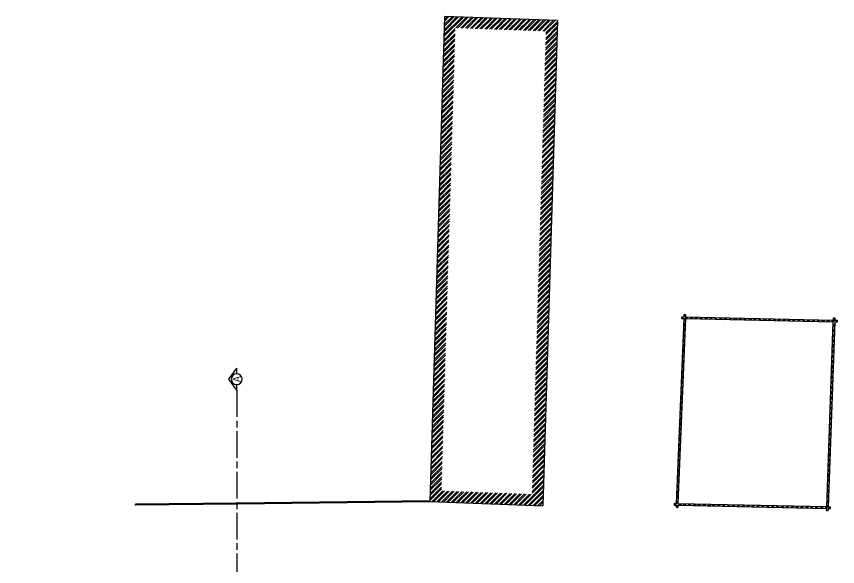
# Model space of a CAD drawing. Header units: metres. Extents: x -173 to 927, y -225 to 260.
# Drawn here: x 463.13 to 485.28, y 24.57 to 39.39 of the extents above; entities that cross this region are included whole.
import ezdxf
from ezdxf.enums import TextEntityAlignment as Align

# ---------------------------------------------------------------- set-up
doc = ezdxf.new("R2010")
doc.units = ezdxf.units.M
doc.header["$LTSCALE"] = 0.01
doc.linetypes.add('ACAD_ISO08W100', pattern=[36, 24, -3, 6, -3])
for name, color, linetype in [('Bordure bas', 5, 'Continuous'), ('Hachures', 250, 'Continuous'), ('Mur', 1, 'Continuous'), ('Trait de Coupe', 4, 'ACAD_ISO08W100')]:
    doc.layers.add(name, color=color, linetype=linetype)
doc.styles.add('Arial', font='arial.ttf')

# ---------------------------------------------------------------- blocks, each defined once
blk = doc.blocks.new('Trait de coupe-fleche')
at = {"layer": 'Trait de Coupe', "linetype": 'Continuous'}
for p, q in [((0, 0.445), (0, 0.598)), ((0.215, 0.299), (0, 0.598)), ((0, 0), (0.215, 0.299)), ((0, 0), (0, 0.153))]:
    blk.add_line(p, q, dxfattribs=at)
blk.add_circle((0, 0.299), 0.146, dxfattribs=at)

msp = doc.modelspace()

# ---------------------------------------------------------------- hatches: boundary and pattern name
at = {"layer": 'Hachures'}
h = msp.add_hatch(dxfattribs=at)
h.set_pattern_fill('ANSI32', color=256, scale=0.01)
h.paths.add_polyline_path([(477.722, 39.285), (474.676, 39.393), (474.282, 26.32), (477.327, 26.204)])
h.paths.add_polyline_path([(474.967, 39.082), (477.413, 38.996), (477.036, 26.515), (474.591, 26.608)], flags=16)
h = msp.add_hatch(dxfattribs=at)
h.set_pattern_fill('ANSI32', color=256, scale=0.01)
h.paths.add_polyline_path([(468.211, 22.916), (463.24, 22.916), (463.24, 21.517), (463.601, 21.517), (463.601, 21.597), (463.52, 21.597), (463.52, 22.626), (466.98, 22.626), (466.98, 19.025), (466.889, 19.026), (466.888, 18.936), (467.16, 18.935), (467.16, 19.025), (467.07, 19.025), (467.07, 22.626), (468.131, 22.626), (468.131, 22.556), (468.211, 22.556)])
h.paths.add_polyline_path([(463.52, 20.237), (463.601, 20.237), (463.601, 20.317), (463.24, 20.317), (463.24, 18.17), (463.624, 18.17), (463.624, 18.25), (463.52, 18.25), (463.52, 18.945), (465.723, 18.939), (465.723, 18.856), (465.813, 18.856), (465.813, 18.939), (466.132, 18.938), (466.132, 19.028), (463.52, 19.035)])
h.paths.add_polyline_path([(465.813, 17.858), (469.562, 17.858), (469.562, 17.948), (465.813, 17.948), (465.813, 18.117), (465.723, 18.117), (465.723, 16.472), (465.099, 16.472), (465.099, 16.15), (463.52, 16.15), (463.52, 16.878), (463.624, 16.878), (463.624, 16.958), (463.24, 16.958), (463.24, 14.628), (463.624, 14.628), (463.624, 14.708), (463.52, 14.708), (463.52, 16.05), (465.182, 16.05), (465.182, 15.496), (465.813, 15.496)])
h.paths.add_polyline_path([(465.199, 16.15), (465.199, 16.372), (465.723, 16.372), (465.723, 16.15)], flags=16)
h.paths.add_polyline_path([(465.282, 16.05), (465.723, 16.05), (465.723, 15.596), (465.282, 15.596)], flags=16)
h.paths.add_polyline_path([(463.664, 13.229), (463.52, 13.229), (463.52, 13.429), (463.24, 13.429), (463.24, 12.663), (463.52, 12.663), (463.52, 12.979), (463.664, 12.979)])
h.paths.add_polyline_path([(467.45, 13.284), (467.364, 13.284), (467.364, 13.269), (464.946, 13.269), (464.946, 13.349), (464.866, 13.349), (464.866, 12.979), (467.45, 12.979)])
h.paths.add_polyline_path([(474.606, 11.974, 1), (474.711, 11.974, 1)])
h.paths.add_polyline_path([(474.359, 13.558), (474.04, 13.56), (474.038, 13.286), (474.358, 13.284)])
h.paths.add_polyline_path([(472.906, 17.948), (470.379, 17.948), (470.379, 17.858), (472.816, 17.858), (472.816, 16.215), (472.486, 16.215), (472.486, 14.761), (472.741, 14.761), (472.741, 14.702), (472.661, 14.702), (472.661, 14.622), (472.861, 14.622), (472.861, 14.588), (472.927, 14.588), (472.927, 14.622), (472.941, 14.622), (472.941, 14.795), (473.196, 14.795), (473.196, 16.215), (472.906, 16.215)])
h.paths.add_polyline_path([(473.046, 16.065), (473.046, 14.945), (472.636, 14.945), (472.636, 16.065)], flags=16)
h.paths.add_polyline_path([(474.375, 17.303), (474.015, 17.303), (474.015, 17.223), (474.095, 17.223), (474.095, 16.57), (474.067, 16.57), (474.067, 16.457), (474.375, 16.457)])
h.paths.add_polyline_path([(474.375, 20.27), (474.015, 20.27), (474.015, 20.19), (474.095, 20.19), (474.095, 19.006), (471.458, 19.013), (471.457, 18.923), (474.095, 18.916), (474.095, 18.587), (474.015, 18.587), (474.015, 18.507), (474.375, 18.507)])
h.paths.add_polyline_path([(474.375, 22.916), (469.415, 22.916), (469.415, 22.556), (469.495, 22.556), (469.495, 22.626), (470.539, 22.626), (470.539, 19.016), (467.892, 19.023), (467.892, 18.933), (470.719, 18.925), (470.719, 19.015), (470.629, 19.016), (470.629, 22.626), (474.095, 22.626), (474.095, 21.555), (474.015, 21.555), (474.015, 21.475), (474.375, 21.475)])
h.paths.add_polyline_path([(474.741, 19.711), (474.626, 19.711), (474.626, 19.596), (474.741, 19.596)])
h.paths.add_polyline_path([(474.75, 21.631), (474.635, 21.631), (474.635, 21.515), (474.75, 21.515)])
h.paths.add_polyline_path([(480.189, 19.697), (480.074, 19.697), (480.074, 19.582), (480.189, 19.582)])
h.paths.add_polyline_path([(480.189, 21.593), (480.074, 21.593), (480.074, 21.478), (480.189, 21.478)])
h.paths.add_polyline_path([(480.189, 23.486), (480.074, 23.486), (480.074, 23.371), (480.189, 23.371)])
h.paths.add_polyline_path([(474.75, 23.572), (474.635, 23.572), (474.635, 23.456), (474.75, 23.456)])
h.paths.add_polyline_path([(463.232, 8.596), (463.131, 8.596), (463.131, 8.497), (463.232, 8.497)])
h.paths.add_polyline_path([(467.037, 8.596), (466.937, 8.596), (466.937, 8.497), (467.037, 8.497)])
h.paths.add_polyline_path([(485.201, 31.16), (485.277, 31.159), (485.278, 31.197), (485.202, 31.198), (485.205, 31.268), (485.167, 31.27), (485.164, 31.199), (481.175, 31.286), (481.178, 31.356), (481.14, 31.357), (481.137, 31.287), (481.071, 31.288), (481.07, 31.25), (481.136, 31.249), (480.933, 26.262), (480.867, 26.263), (480.866, 26.225), (480.931, 26.224), (480.929, 26.16), (480.967, 26.159), (480.969, 26.223), (484.984, 26.135), (484.981, 26.072), (485.019, 26.071), (485.022, 26.134), (485.09, 26.133), (485.091, 26.171), (485.023, 26.172)])
h.paths.add_polyline_path([(484.985, 26.173), (480.971, 26.261), (481.174, 31.248), (485.163, 31.161)], flags=16)

# ---------------------------------------------------------------- linework, layer by layer
at = {"layer": 'Bordure bas'}
msp.add_line((474.282, 26.32), (474.282, 26.307), dxfattribs=at)
for points in [[(474.282, 26.336), (469.072, 26.278), (466.345, 26.25)], [(474.282, 26.307), (469.072, 26.25), (466.345, 26.222), (466.345, 26.25)]]:
    msp.add_lwpolyline(points, dxfattribs=at)
at = {"layer": 'Mur'}
for p, q in [((474.676, 39.393), (474.282, 26.32)), ((477.722, 39.285), (474.676, 39.393)), ((477.722, 39.285), (477.327, 26.204)), ((474.282, 26.32), (477.327, 26.204))]:
    msp.add_line(p, q, dxfattribs=at)
for points in [[(480.933, 26.262), (481.136, 31.249)], [(481.174, 31.248), (480.971, 26.261)], [(481.137, 31.287), (481.071, 31.288), (481.07, 31.25), (481.136, 31.249)], [(481.137, 31.287), (481.14, 31.357), (481.178, 31.356), (481.175, 31.286)], [(481.174, 31.248), (485.163, 31.161)], [(485.164, 31.199), (481.175, 31.286)], [(485.164, 31.199), (485.167, 31.27), (485.205, 31.268), (485.202, 31.198)], [(484.985, 26.173), (485.163, 31.161)], [(485.201, 31.16), (485.023, 26.172)], [(485.201, 31.16), (485.277, 31.159), (485.278, 31.197), (485.202, 31.198)], [(480.933, 26.262), (480.867, 26.263), (480.866, 26.225), (480.931, 26.224)], [(480.969, 26.223), (480.967, 26.159), (480.929, 26.16), (480.931, 26.224)], [(480.969, 26.223), (484.984, 26.135)], [(484.985, 26.173), (480.971, 26.261)], [(485.022, 26.134), (485.019, 26.071), (484.981, 26.072), (484.984, 26.135)], [(485.022, 26.134), (485.09, 26.133), (485.091, 26.171), (485.023, 26.172)]]:
    msp.add_lwpolyline(points, dxfattribs=at)
at = {"layer": 'Trait de Coupe', "ltscale": 3}
msp.add_line((469.072, 29.318), (469.072, 2.209), dxfattribs=at)

# ---------------------------------------------------------------- block references
at = {"layer": 'Trait de Coupe', "xscale": -1}
msp.add_blockref('Trait de coupe-fleche', (469.072, 29.318), dxfattribs=at)

# ---------------------------------------------------------------- texts
at = {"layer": 'Trait de Coupe', "style": 'Arial', "width": 0.8}
msp.add_text('A', height=0.216, rotation=90, dxfattribs=at).set_placement((469.072, 29.618), align=Align.MIDDLE_CENTER)

doc.saveas('drawing.dxf')
